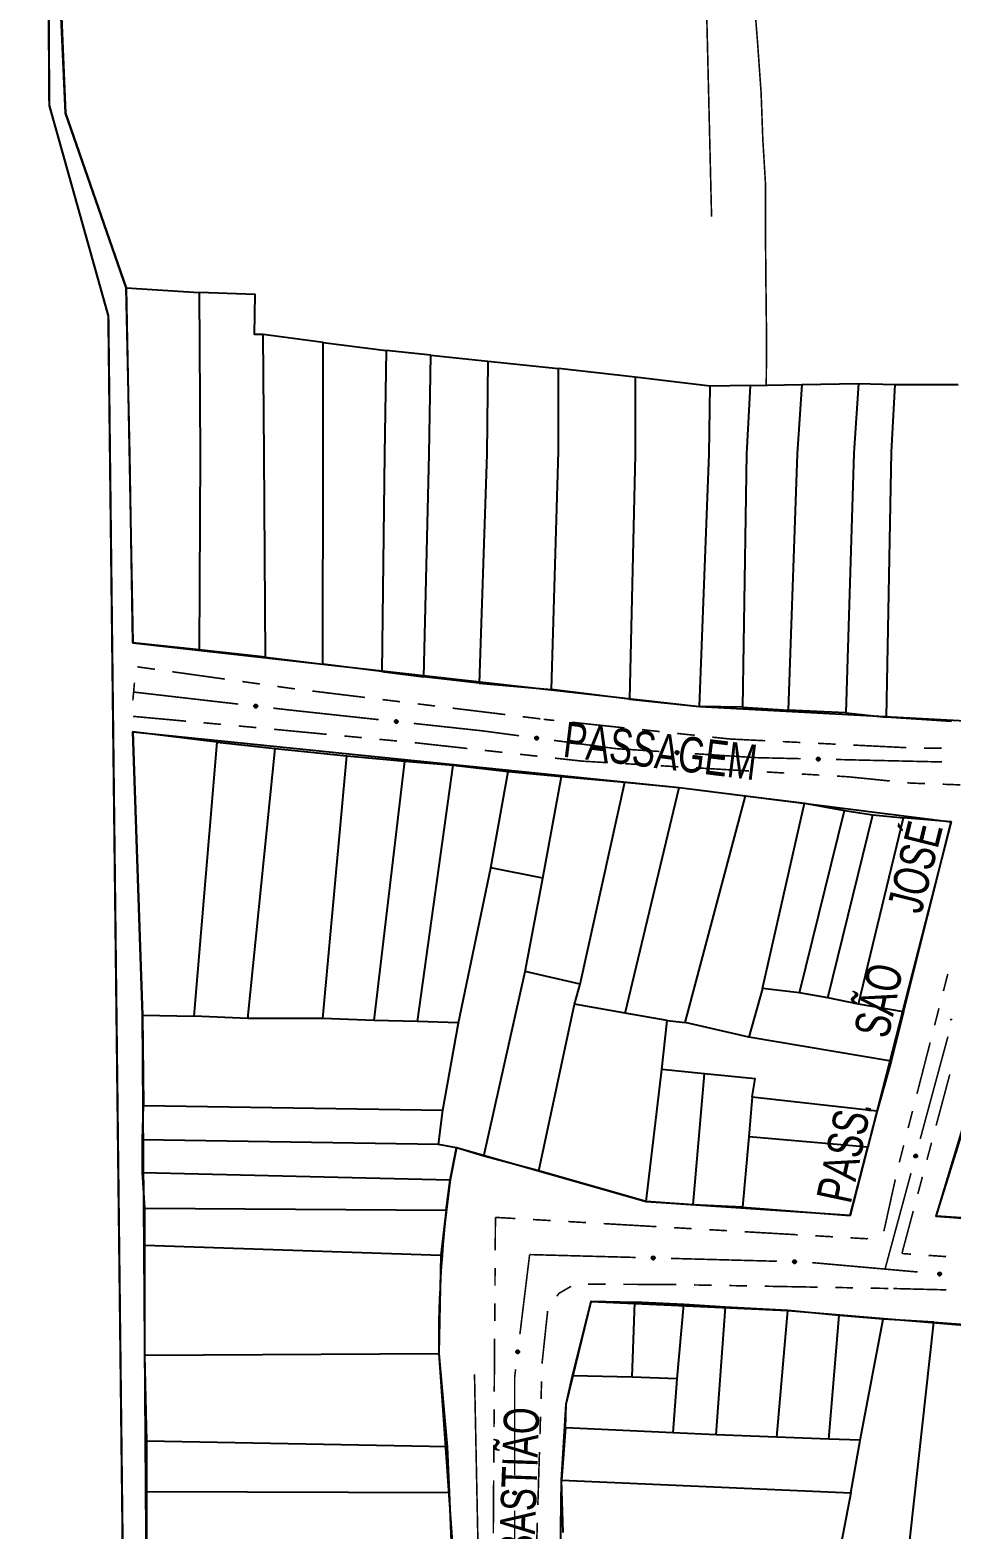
# Model space of a CAD drawing. Extents: x 203614 to 206284, y 4847494 to 4848495.
# Drawn here: x 203613.9 to 203718.2, y 4847838.7 to 4848008.3 of the extents above; entities that cross this region are included whole.
import ezdxf

# ---------------------------------------------------------------- set-up
doc = ezdxf.new("R2010")
doc.units = 0
doc.header["$LTSCALE"] = 1.5
doc.header["$MEASUREMENT"] = 0
doc.linetypes.add('PHANTOMX2', pattern=[5, 2.5, -0.5, 0.5, -0.5, 0.5, -0.5])
for name, color, linetype in [('CD-MALHA-LOTES', 40, 'CONTINUOUS'), ('HD-VALAS-DRENOS', 170, 'CONTINUOUS'), ('LM-LIM-SETOR-FISCAL', 7, 'CONTINUOUS'), ('RU-QUADRAS', 210, 'CONTINUOUS'), ('SV-CAMINHO-TRILHA', 20, 'CONTINUOUS'), ('SV-EIXO-RUA-N-PAV', 6, 'CONTINUOUS'), ('SV-RUA-NAO-PAV-S-GUIA-C-GUIA', 7, 'PHANTOMX2'), ('SV-TXT-RUA-N-PAV-S-GUIA-C-GUIA', 7, 'CONTINUOUS')]:
    doc.layers.add(name, color=color, linetype=linetype)
doc.styles.add('ARIAL', font='ARIAL.TTF')
doc.linetypes.add('Limite', pattern='A,20,-3,[130,ltypeshp.shx,S=6.35,R=0,X=0,Y=0],-3,20', length=46)

msp = doc.modelspace()

# ---------------------------------------------------------------- linework, layer by layer
at = {"layer": 'CD-MALHA-LOTES'}
for points in [[(203624.810936, 4847979.114827), (203617.953262, 4847998.881062), (203616.238844, 4848036.39657), (203615.532907, 4848057.120863), (203614.221881, 4848088.635906), (203613.919337, 4848110.6208), (203614.020185, 4848141.278635), (203614.322729, 4848182.374252), (203615.230362, 4848257.55654), (203619.264288, 4848261.741737), (203730.045969, 4848266.4816)], [(203624.810936, 4847979.114827), (203633.080483, 4847978.560162)], [(203633.080599, 4847938.135951), (203625.57723, 4847938.947126), (203625.214324, 4847960.287456), (203624.810936, 4847979.114827)], [(203640.341549, 4847973.820299), (203639.333068, 4847973.820299), (203639.433916, 4847978.358466), (203633.080483, 4847978.560162)], [(203633.080483, 4847978.560162), (203633.181331, 4847960.287318), (203633.080599, 4847938.135951)], [(203647.098375, 4847972.912666), (203640.341549, 4847973.820299)], [(203640.583968, 4847937.324776), (203640.442397, 4847960.287193), (203640.341549, 4847973.820299)], [(203647.073369, 4847936.513601), (203647.098374, 4847960.287078), (203647.098375, 4847972.912666)], [(203647.098375, 4847972.912666), (203654.258592, 4847972.005033)], [(203654.258592, 4847972.005033), (203654.056896, 4847960.286958), (203653.765563, 4847935.702425)], [(203659.300999, 4847971.500792), (203654.258592, 4847972.005033)], [(203658.531216, 4847935.094044), (203659.099304, 4847960.286871), (203659.300999, 4847971.500792)], [(203659.300999, 4847971.500792), (203665.75528, 4847970.794855)], [(203665.75528, 4847970.794855), (203665.654432, 4847960.286758), (203664.767124, 4847934.384266)], [(203665.75528, 4847970.794855), (203673.772707, 4847969.98807)], [(203672.980272, 4847933.674488), (203673.772707, 4847960.609193), (203673.772707, 4847969.98807)], [(203682.445647, 4847968.979589), (203673.772707, 4847969.98807)], [(203682.445647, 4847968.979589), (203682.445647, 4847960.205801), (203681.8018, 4847932.559122)], [(203690.916891, 4847967.971107), (203682.445647, 4847968.979589)], [(203689.710757, 4847931.747947), (203690.816043, 4847960.306649), (203690.916891, 4847967.971107)], [(203695.455057, 4847968.071955), (203690.916891, 4847967.971107)], [(203695.455057, 4847968.071955), (203695.051665, 4847960.306649), (203694.577807, 4847931.64655)], [(203695.455057, 4847968.071955), (203701.304249, 4847968.172804)], [(203701.304249, 4847968.172804), (203700.800009, 4847960.306649), (203699.749048, 4847931.34236)], [(203701.304249, 4847968.172804), (203707.708106, 4847968.273652)], [(203707.708106, 4847968.273652), (203707.203866, 4847960.407497), (203706.289147, 4847931.038169)], [(203707.708106, 4847968.273652), (203711.84288, 4847968.172804)], [(203711.84288, 4847968.172804), (203711.439487, 4847960.508345), (203710.852007, 4847930.531185)], [(203711.84288, 4847968.172804), (203719.003098, 4847968.172804)], [(203640.583968, 4847937.324776), (203633.080599, 4847938.135951)], [(203640.583968, 4847937.324776), (203647.073369, 4847936.513601)], [(203653.765563, 4847935.702425), (203647.073369, 4847936.513601)], [(203653.765563, 4847935.702425), (203658.531216, 4847935.094044)], [(203664.767124, 4847934.384266), (203658.531216, 4847935.094044)], [(203664.767124, 4847934.384266), (203672.980272, 4847933.674488)], [(203681.8018, 4847932.559122), (203672.980272, 4847933.674488)], [(203681.8018, 4847932.559122), (203689.710757, 4847931.747947)], [(203694.577807, 4847931.64655), (203689.710757, 4847931.747947)], [(203694.577807, 4847931.64655), (203699.749048, 4847931.34236)], [(203706.289147, 4847931.038169), (203699.749048, 4847931.34236)], [(203706.289147, 4847931.038169), (203710.852007, 4847930.531185)], [(203718.253979, 4847930.0242), (203710.852007, 4847930.531185)], [(203635.123417, 4847927.68655), (203625.581398, 4847928.867387), (203626.667393, 4847896.809383)], [(203632.511737, 4847896.69111), (203635.123417, 4847927.68655)], [(203635.123417, 4847927.68655), (203641.683624, 4847926.975663)], [(203638.594671, 4847896.454319), (203641.683624, 4847926.975663)], [(203641.683624, 4847926.975663), (203649.794406, 4847926.146315)], [(203647.062937, 4847896.45469), (203649.794406, 4847926.146315)], [(203649.794406, 4847926.146315), (203656.354566, 4847925.553958)], [(203652.888783, 4847896.201202), (203656.354566, 4847925.553958)], [(203656.354566, 4847925.553958), (203661.83702, 4847925.095126)], [(203657.797501, 4847896.099573), (203661.83702, 4847925.095126)], [(203661.83702, 4847925.095126), (203668.059578, 4847924.381595)], [(203666.113798, 4847913.478934), (203668.059578, 4847924.381595)], [(203668.059578, 4847924.381595), (203674.106474, 4847923.834175)], [(203671.988503, 4847912.299864), (203674.106474, 4847923.834175)], [(203674.106474, 4847923.834175), (203681.283221, 4847923.18447)], [(203676.206085, 4847900.329871), (203681.283221, 4847923.18447)], [(203681.283221, 4847923.18447), (203687.425931, 4847922.592094)], [(203681.293584, 4847897.048833), (203687.425931, 4847922.592094)], [(203687.425931, 4847922.592094), (203694.940403, 4847921.644191)], [(203688.086636, 4847895.977206), (203694.940403, 4847921.644191)], [(203694.940403, 4847921.644191), (203701.619928, 4847920.814781)], [(203696.857392, 4847899.834945), (203701.619928, 4847920.814781)], [(203701.032078, 4847899.361012), (203706.152569, 4847919.985277)], [(203701.619928, 4847920.814781), (203706.152569, 4847919.985277)], [(203704.25264, 4847898.768509), (203709.367155, 4847919.4954)], [(203706.152569, 4847919.985277), (203709.367155, 4847919.4954)], [(203709.367155, 4847919.4954), (203712.808767, 4847919.141752)], [(203707.712616, 4847898.048845), (203712.808767, 4847919.141752)], [(203712.817465, 4847897.206255), (203718.199494, 4847918.681986), (203712.808767, 4847919.141752)], [(203662.446746, 4847895.936673), (203666.113798, 4847913.478934)], [(203671.988503, 4847912.299864), (203666.113798, 4847913.478934)], [(203669.975273, 4847901.744791), (203671.988503, 4847912.299864)], [(203665.296028, 4847880.870484), (203669.975273, 4847901.744791)], [(203676.206085, 4847900.329871), (203669.975273, 4847901.744791)], [(203675.568159, 4847898.056079), (203676.206085, 4847900.329871)], [(203696.857392, 4847899.834945), (203695.310891, 4847894.320899)], [(203701.032078, 4847899.361012), (203696.857392, 4847899.834945)], [(203704.25264, 4847898.768509), (203701.032078, 4847899.361012)], [(203671.526934, 4847879.219698), (203675.568159, 4847898.056079)], [(203681.293584, 4847897.048833), (203675.568159, 4847898.056079)], [(203707.712616, 4847898.048845), (203704.25264, 4847898.768509)], [(203712.817465, 4847897.206255), (203707.712616, 4847898.048845)], [(203626.667393, 4847896.809383), (203626.790707, 4847886.615898)], [(203626.667393, 4847896.809383), (203632.511737, 4847896.69111)], [(203638.594671, 4847896.454319), (203632.511737, 4847896.69111)], [(203647.062937, 4847896.45469), (203638.594671, 4847896.454319)], [(203652.888783, 4847896.201202), (203647.062937, 4847896.45469)], [(203657.797501, 4847896.099573), (203652.888783, 4847896.201202)], [(203662.446746, 4847895.936673), (203657.797501, 4847896.099573)], [(203660.663985, 4847886.084), (203662.446746, 4847895.936673)], [(203686.057452, 4847896.202655), (203681.293584, 4847897.048833)], [(203685.474006, 4847890.671514), (203686.057452, 4847896.202655)], [(203686.057452, 4847896.202655), (203688.086636, 4847895.977206)], [(203695.310891, 4847894.320899), (203688.086636, 4847895.977206)], [(203712.817465, 4847897.206255), (203711.411765, 4847891.597819)], [(203732.984853, 4847872.812012), (203716.511824, 4847874.045232), (203723.135474, 4847895.95772)], [(203711.411765, 4847891.597819), (203695.310891, 4847894.320899)], [(203683.688404, 4847875.719222), (203685.474006, 4847890.671514)], [(203690.282215, 4847890.183694), (203685.474006, 4847890.671514)], [(203711.411765, 4847891.597819), (203709.855121, 4847886.002511)], [(203688.98968, 4847875.365689), (203690.282215, 4847890.183694)], [(203695.67078, 4847887.576091), (203696.028472, 4847889.598856), (203690.282215, 4847890.183694)], [(203695.67078, 4847887.576091), (203695.313515, 4847883.063029)], [(203695.67078, 4847887.576091), (203709.855121, 4847886.002511)], [(203626.672986, 4847882.704436), (203626.790707, 4847886.615898)], [(203626.790707, 4847886.615898), (203660.663985, 4847886.084)], [(203660.188451, 4847882.172524), (203660.663985, 4847886.084)], [(203709.855121, 4847886.002511), (203708.789693, 4847881.875988)], [(203660.188451, 4847882.172524), (203626.672986, 4847882.704436)], [(203626.674443, 4847879.030039), (203626.672986, 4847882.704436)], [(203662.214202, 4847881.815954), (203660.188451, 4847882.172524)], [(203695.313515, 4847883.063029), (203694.604079, 4847875.112058)], [(203708.789693, 4847881.875988), (203695.313515, 4847883.063029)], [(203661.50201, 4847878.201861), (203662.214202, 4847881.815954)], [(203665.296028, 4847880.870484), (203662.214202, 4847881.815954)], [(203671.526934, 4847879.219698), (203665.296028, 4847880.870484)], [(203694.604079, 4847875.112058), (203706.770727, 4847874.161995), (203708.789693, 4847881.875988)], [(203626.674443, 4847879.030039), (203661.50201, 4847878.201861)], [(203626.908154, 4847874.972164), (203626.674443, 4847879.030039)], [(203683.688404, 4847875.719222), (203671.526934, 4847879.219698)], [(203661.026288, 4847874.737792), (203661.50201, 4847878.201861)], [(203688.98968, 4847875.365689), (203683.688404, 4847875.719222)], [(203694.604079, 4847875.112058), (203688.98968, 4847875.365689)], [(203626.908154, 4847874.972164), (203661.026288, 4847874.737792)], [(203626.909814, 4847870.78555), (203626.908154, 4847874.972164)], [(203661.026288, 4847874.737792), (203660.434941, 4847869.666657)], [(203626.909814, 4847870.78555), (203660.434941, 4847869.666657)], [(203626.921187, 4847858.346745), (203626.909814, 4847870.78555)], [(203660.434941, 4847869.666657), (203660.197827, 4847858.525995)], [(203675.350555, 4847855.995661), (203677.454206, 4847864.442675), (203682.386538, 4847864.347714)], [(203682.097951, 4847855.86947), (203682.386538, 4847864.347714)], [(203687.968938, 4847864.066055), (203682.386538, 4847864.347714)], [(203687.200893, 4847855.692794), (203687.968938, 4847864.066055)], [(203692.656577, 4847863.771429), (203687.968938, 4847864.066055)], [(203691.594262, 4847849.324616), (203692.656577, 4847863.771429)], [(203699.721777, 4847863.396708), (203692.656577, 4847863.771429)], [(203698.477299, 4847849.089052), (203699.721777, 4847863.396708)], [(203705.540196, 4847862.825903), (203699.721777, 4847863.396708)], [(203704.350102, 4847848.856066), (203705.540196, 4847862.825903)], [(203710.518287, 4847862.425794), (203705.540196, 4847862.825903)], [(203707.930679, 4847848.722609), (203710.518287, 4847862.425794)], [(203716.243089, 4847862.088753), (203710.518287, 4847862.425794)], [(203712.725495, 4847829.866633), (203716.243089, 4847862.088753)], [(203716.243089, 4847862.088753), (203723.80936, 4847861.518025)], [(203626.921187, 4847858.346745), (203660.197827, 4847858.525995)], [(203660.197827, 4847858.525995), (203661.155878, 4847847.972008)], [(203627.161039, 4847848.622986), (203626.921187, 4847858.346745)], [(203674.538818, 4847850.118472), (203674.633524, 4847852.807214), (203675.350555, 4847855.995661)], [(203682.097951, 4847855.86947), (203675.350555, 4847855.995661)], [(203687.200893, 4847855.692794), (203682.097951, 4847855.86947)], [(203686.728639, 4847849.560269), (203687.200893, 4847855.692794)], [(203674.538818, 4847850.118472), (203674.11018, 4847844.217505)], [(203686.728639, 4847849.560269), (203674.538818, 4847850.118472)], [(203627.163291, 4847842.943135), (203627.161039, 4847848.622986)], [(203661.155878, 4847847.972008), (203627.161039, 4847848.622986)], [(203691.594262, 4847849.324616), (203686.728639, 4847849.560269)], [(203698.477299, 4847849.089052), (203691.594262, 4847849.324616)], [(203704.350102, 4847848.856066), (203698.477299, 4847849.089052)], [(203707.930679, 4847848.722609), (203704.350102, 4847848.856066)], [(203706.841081, 4847842.767495), (203707.930679, 4847848.722609)], [(203661.155878, 4847847.972008), (203661.396768, 4847842.820959)], [(203674.272604, 4847838.297143), (203674.11018, 4847844.217505)], [(203674.11018, 4847844.217505), (203706.841081, 4847842.767495)], [(203627.163291, 4847842.943135), (203661.396768, 4847842.820959)], [(203627.166351, 4847836.830541), (203627.163291, 4847842.943135)], [(203661.396768, 4847842.820959), (203661.636393, 4847836.296804)], [(203706.841081, 4847842.767495), (203705.77554, 4847837.067035)]]:
    msp.add_lwpolyline(points, dxfattribs=at)
at = {"layer": 'HD-VALAS-DRENOS', "const_width": 0.18, "flags": 128}
for points in [[(203685.71, 4848178.7), (203687.58, 4848127.41), (203690.38, 4848073.68), (203689.85, 4848050.67), (203690.32, 4848027.21), (203690.56, 4848009.28), (203691.09, 4847987.16)], [(203664.25, 4847856.2), (203664.92, 4847823.21), (203665.67, 4847804.87), (203666.81, 4847789.01), (203666.44, 4847774.6), (203665.24, 4847767.74), (203665.99, 4847754.28), (203666.49, 4847739.64)]]:
    msp.add_lwpolyline(points, dxfattribs=at)
at = {"layer": 'LM-LIM-SETOR-FISCAL', "linetype": 'Limite', "ltscale": 0.1, "const_width": 0.25}
msp.add_lwpolyline([(203614.41, 4848259.31), (203616.108988, 4847999.745013), (203622.795286, 4847975.92471), (203627.32, 4847587.17), (203711.22, 4847527.29), (203768.018456, 4847519.600845), (203780.140347, 4847567.972109), (203895, 4847552.65), (203896.209966, 4847543.60772), (203966.249059, 4847540.902424), (203966.717378, 4847550.891452), (204221.1, 4847542.54), (204302.25, 4847551.62)], dxfattribs=at)
at = {"layer": 'RU-QUADRAS', "linetype": 'Continuous'}
msp.add_lwpolyline([(203614.22, 4848088.64), (203617.95, 4847998.88), (203624.81, 4847979.11), (203625.58, 4847938.95), (203689.71, 4847931.75), (203731.03, 4847929.52, 0.0136883767)], format="xyb", dxfattribs=at)
at = {"layer": 'RU-QUADRAS', "color": 6, "linetype": 'Continuous'}
for points in [[(203625.58, 4847928.87), (203687.43, 4847922.59), (203718.2, 4847918.68), (203706.77, 4847874.17), (203683.69, 4847875.71), (203662.22, 4847881.82), (203661.5, 4847878.2, 0.0361302235), (203660.2, 4847858.53), (203663.44, 4847812.66, 0.0281599632), (203664.64, 4847788.59), (203661.68, 4847731.94), (203660.38, 4847689.09), (203658.37, 4847664.61), (203664.23, 4847604.16), (203632.87, 4847602.03), (203629.49, 4847688.79), (203628.64, 4847732.35), (203627.68, 4847752.92), (203626.67, 4847896.81)], [(203716.52, 4847874.06, 0.0130958613), (203729.94, 4847920.84, 0.0211537775), (203758.43, 4847917.55), (203777.58, 4847914.69), (203770.19, 4847869.82), (203756.48, 4847871.45)], [(203673.69, 4847814.52), (203674.11, 4847844.22), (203674.63, 4847852.81), (203677.45, 4847864.44), (203699.72, 4847863.4), (203754.51, 4847858.85), (203769.45, 4847858.09, 0.0142355536), (203770.14, 4847803.27), (203731.54, 4847799.65), (203720.19, 4847799.37), (203675.57, 4847791.94, -0.0440657919)]]:
    msp.add_lwpolyline(points, format="xyb", close=True, dxfattribs=at)
at = {"layer": 'SV-CAMINHO-TRILHA', "const_width": 0.18, "flags": 128}
msp.add_lwpolyline([(203695.82, 4848012.83), (203696.26, 4848007.37), (203696.7, 4848001.16), (203696.89, 4847995.94), (203697.2, 4847990.79), (203697.2, 4847984.49), (203697.25, 4847979.06), (203697.32, 4847973.07), (203697.28, 4847968.04)], dxfattribs=at)
at = {"layer": 'SV-EIXO-RUA-N-PAV', "const_width": 0.18, "flags": 128}
for points in [[(203625.58, 4847933.38), (203637.501382, 4847932.008633)], [(203641.475176, 4847931.551511), (203642.468625, 4847931.43723)], [(203642.468625, 4847931.43723), (203643.14, 4847931.36)], [(203643.14, 4847931.36), (203653.404538, 4847930.25171)], [(203657.381424, 4847929.822315), (203664.340974, 4847929.070873)], [(203664.340974, 4847929.070873), (203665.09, 4847928.99)], [(203665.09, 4847928.99), (203669.299562, 4847928.430203)], [(203673.264656, 4847927.902916), (203680.20357, 4847926.980163)], [(203680.20357, 4847926.980163), (203680.28, 4847926.97)], [(203680.28, 4847926.97), (203685.19276, 4847926.654246)], [(203689.184524, 4847926.397686), (203695.172169, 4847926.012846)], [(203695.172169, 4847926.012846), (203696.15, 4847925.95)], [(203696.15, 4847925.95), (203701.168816, 4847925.834207)], [(203705.167752, 4847925.741944), (203717.16456, 4847925.465157)], [(203717.849213, 4847894.391536), (203714.713917, 4847882.808361)], [(203713.668819, 4847878.947303), (203710.794798, 4847868.329394)], [(203669.389552, 4847860.718049), (203670.480438, 4847869.651692)], [(203670.480438, 4847869.651692), (203670.49, 4847869.73)], [(203670.49, 4847869.73), (203682.485662, 4847869.407349)], [(203686.484215, 4847869.299798), (203698.479877, 4847868.977147)], [(203702.47573, 4847868.822879), (203714.428679, 4847867.761268)], [(203710.794798, 4847868.329394), (203710.73, 4847868.09)], [(203668.8, 4847855.89), (203668.904714, 4847856.747541)], [(203668.8, 4847855.753911), (203668.8, 4847855.89)], [(203668.8, 4847844.753911), (203668.8, 4847855.753911)], [(203668.8, 4847828.753911), (203668.8, 4847840.753911)]]:
    msp.add_lwpolyline(points, dxfattribs=at)
at = {"layer": 'SV-EIXO-RUA-N-PAV', "flags": 128}
for points in [[(203639.35812, 4847931.905851), (203639.395995, 4847931.936796), (203639.434873, 4847931.955646), (203639.471826, 4847931.962035), (203639.505951, 4847931.959166), (203639.540533, 4847931.952299), (203639.573871, 4847931.937684), (203639.60728, 4847931.913266), (203639.638588, 4847931.87549), (203639.655281, 4847931.834393), (203639.663483, 4847931.798501), (203639.66254, 4847931.762744), (203639.655306, 4847931.729262), (203639.638979, 4847931.695134), (203639.613903, 4847931.661519), (203639.575157, 4847931.630957), (203639.536914, 4847931.612738), (203639.50101, 4847931.607497), (203639.465069, 4847931.608672), (203639.429848, 4847931.616106), (203639.397205, 4847931.630642), (203639.363406, 4847931.65595), (203639.333748, 4847931.694592), (203639.315141, 4847931.732527), (203639.309397, 4847931.768348), (203639.311351, 4847931.803707), (203639.317816, 4847931.838476), (203639.331113, 4847931.8726), (203639.35812, 4847931.905851)], [(203655.261948, 4847930.161881), (203655.299606, 4847930.193089), (203655.338352, 4847930.21221), (203655.375259, 4847930.218856), (203655.409404, 4847930.216226), (203655.444033, 4847930.2096), (203655.477472, 4847930.195217), (203655.51105, 4847930.171033), (203655.542621, 4847930.133477), (203655.5596, 4847930.092497), (203655.568052, 4847930.056663), (203655.567359, 4847930.020901), (203655.560358, 4847929.987368), (203655.54427, 4847929.953128), (203655.519429, 4847929.919339), (203655.480897, 4847929.888507), (203655.442782, 4847929.870022), (203655.406915, 4847929.86453), (203655.370967, 4847929.865455), (203655.335695, 4847929.872643), (203655.302951, 4847929.88695), (203655.268976, 4847929.912022), (203655.239049, 4847929.950457), (203655.220179, 4847929.988261), (203655.214185, 4847930.024042), (203655.215892, 4847930.059413), (203655.222115, 4847930.094226), (203655.235173, 4847930.128442), (203655.261948, 4847930.161881)], [(203671.154193, 4847928.294619), (203671.192609, 4847928.32489), (203671.231815, 4847928.34305), (203671.268874, 4847928.348785), (203671.302944, 4847928.345313), (203671.337399, 4847928.337836), (203671.370473, 4847928.322633), (203671.403445, 4847928.297629), (203671.434081, 4847928.259306), (203671.450044, 4847928.21792), (203671.457611, 4847928.181889), (203671.456036, 4847928.146154), (203671.448212, 4847928.112805), (203671.431284, 4847928.078971), (203671.405618, 4847928.045805), (203671.366337, 4847928.015932), (203671.327779, 4847927.998392), (203671.291788, 4847927.993786), (203671.255873, 4847927.995596), (203671.220788, 4847928.003652), (203671.188408, 4847928.018762), (203671.155061, 4847928.044664), (203671.126091, 4847928.083824), (203671.108157, 4847928.122082), (203671.103047, 4847928.157999), (203671.105626, 4847928.193318), (203671.112705, 4847928.227967), (203671.126603, 4847928.26185), (203671.154193, 4847928.294619)], [(203687.052318, 4847926.645035), (203687.088587, 4847926.677846), (203687.126468, 4847926.698629), (203687.163052, 4847926.70687), (203687.197279, 4847926.705722), (203687.232163, 4847926.700604), (203687.266194, 4847926.687685), (203687.300789, 4847926.664979), (203687.333958, 4847926.628827), (203687.352698, 4847926.588623), (203687.362696, 4847926.553188), (203687.363554, 4847926.51743), (203687.358015, 4847926.483625), (203687.343426, 4847926.448719), (203687.320073, 4847926.413885), (203687.282914, 4847926.381412), (203687.245637, 4847926.361291), (203687.210042, 4847926.35425), (203687.174087, 4847926.353615), (203687.138536, 4847926.359267), (203687.105204, 4847926.372141), (203687.070174, 4847926.395717), (203687.038608, 4847926.432818), (203687.018116, 4847926.469768), (203687.010577, 4847926.505255), (203687.010748, 4847926.540667), (203687.015456, 4847926.575717), (203687.027019, 4847926.610467), (203687.052318, 4847926.645035)], [(203703.027181, 4847925.901441), (203703.062071, 4847925.935715), (203703.099066, 4847925.958038), (203703.13528, 4847925.967775), (203703.169525, 4847925.968036), (203703.204589, 4847925.964356), (203703.239123, 4847925.952846), (203703.274622, 4847925.931582), (203703.30925, 4847925.896824), (203703.329626, 4847925.857423), (203703.341072, 4847925.82243), (203703.343399, 4847925.786737), (203703.339254, 4847925.752733), (203703.326112, 4847925.717257), (203703.304212, 4847925.681493), (203703.268418, 4847925.647519), (203703.232, 4847925.625883), (203703.196724, 4847925.617385), (203703.160826, 4847925.615272), (203703.125073, 4847925.619458), (203703.091239, 4847925.630952), (203703.05527, 4847925.653067), (203703.022206, 4847925.688839), (203703.000212, 4847925.724916), (203702.991221, 4847925.760063), (203702.989936, 4847925.795452), (203702.9932, 4847925.830666), (203703.003324, 4847925.865862), (203703.027181, 4847925.901441)], [(203714.335165, 4847880.987761), (203714.36011, 4847880.945692), (203714.372947, 4847880.904435), (203714.373749, 4847880.866943), (203714.365819, 4847880.833628), (203714.353867, 4847880.800458), (203714.33444, 4847880.769675), (203714.305309, 4847880.740285), (203714.263284, 4847880.714966), (203714.220156, 4847880.704594), (203714.183441, 4847880.701841), (203714.148226, 4847880.70811), (203714.116198, 4847880.72026), (203714.084889, 4847880.741498), (203714.055394, 4847880.771309), (203714.030957, 4847880.814183), (203714.01865, 4847880.854717), (203714.018826, 4847880.891001), (203714.025352, 4847880.926364), (203714.03796, 4847880.960082), (203714.057204, 4847880.990189), (203714.087274, 4847881.019833), (203714.12991, 4847881.043391), (203714.170197, 4847881.056127), (203714.206474, 4847881.056461), (203714.241145, 4847881.049252), (203714.27456, 4847881.037669), (203714.306317, 4847881.019428), (203714.335165, 4847880.987761)], [(203684.34427, 4847869.467477), (203684.37929, 4847869.501618), (203684.41637, 4847869.523799), (203684.452621, 4847869.533398), (203684.486867, 4847869.533527), (203684.521917, 4847869.529713), (203684.556407, 4847869.518072), (203684.591824, 4847869.496672), (203684.626319, 4847869.461782), (203684.646544, 4847869.422304), (203684.657856, 4847869.387267), (203684.660047, 4847869.351565), (203684.655772, 4847869.317578), (203684.642495, 4847869.282152), (203684.620457, 4847869.246472), (203684.584534, 4847869.212635), (203684.548033, 4847869.191139), (203684.512726, 4847869.182775), (203684.47682, 4847869.1808), (203684.441083, 4847869.185122), (203684.407293, 4847869.196745), (203684.371408, 4847869.218998), (203684.338482, 4847869.254896), (203684.316626, 4847869.291057), (203684.307769, 4847869.326238), (203684.30662, 4847869.361631), (203684.310018, 4847869.396833), (203684.320277, 4847869.43199), (203684.34427, 4847869.467477)], [(203700.338485, 4847869.037276), (203700.373506, 4847869.071416), (203700.410586, 4847869.093597), (203700.446837, 4847869.103196), (203700.481083, 4847869.103325), (203700.516133, 4847869.099512), (203700.550622, 4847869.08787), (203700.58604, 4847869.06647), (203700.620534, 4847869.03158), (203700.64076, 4847868.992102), (203700.652072, 4847868.957065), (203700.654263, 4847868.921363), (203700.649987, 4847868.887376), (203700.63671, 4847868.85195), (203700.614673, 4847868.81627), (203700.57875, 4847868.782433), (203700.542249, 4847868.760937), (203700.506941, 4847868.752573), (203700.471035, 4847868.750598), (203700.435298, 4847868.754921), (203700.401509, 4847868.766543), (203700.365624, 4847868.788796), (203700.332697, 4847868.824694), (203700.310842, 4847868.860855), (203700.301984, 4847868.896036), (203700.300836, 4847868.93143), (203700.304233, 4847868.966631), (203700.314492, 4847869.001788), (203700.338485, 4847869.037276)], [(203716.784189, 4847867.659654), (203716.820599, 4847867.692309), (203716.858569, 4847867.712929), (203716.895187, 4847867.721013), (203716.929409, 4847867.719718), (203716.96427, 4847867.71445), (203716.998246, 4847867.701385), (203717.032743, 4847867.678531), (203717.065757, 4847867.642236), (203717.084324, 4847867.601952), (203717.094169, 4847867.566475), (203717.094874, 4847867.530713), (203717.089189, 4847867.496932), (203717.07445, 4847867.462089), (203717.050949, 4847867.427356), (203717.01365, 4847867.395043), (203716.976287, 4847867.375082), (203716.940662, 4847867.368194), (203716.904705, 4847867.367713), (203716.869178, 4847867.373518), (203716.835901, 4847867.386535), (203716.800973, 4847867.410261), (203716.769567, 4847867.447497), (203716.749234, 4847867.484536), (203716.741847, 4847867.520054), (203716.742171, 4847867.555465), (203716.747029, 4847867.590495), (203716.758741, 4847867.625195), (203716.784189, 4847867.659654)], [(203669.020449, 4847858.603517), (203668.98977, 4847858.641606), (203668.971191, 4847858.680616), (203668.96506, 4847858.717612), (203668.968167, 4847858.751717), (203668.975275, 4847858.78625), (203668.990123, 4847858.819485), (203669.014773, 4847858.852722), (203669.052766, 4847858.883766), (203669.093978, 4847858.900172), (203669.129927, 4847858.908123), (203669.165676, 4847858.906931), (203669.199108, 4847858.899464), (203669.233121, 4847858.882899), (203669.266559, 4847858.857589), (203669.296851, 4847858.81863), (203669.314802, 4847858.780262), (203669.319793, 4847858.744322), (203669.318367, 4847858.70839), (203669.310688, 4847858.673221), (203669.295925, 4847858.640681), (203669.270381, 4847858.607059), (203669.231532, 4847858.577671), (203669.193469, 4847858.55933), (203669.157608, 4847858.553836), (203669.122264, 4847858.556036), (203669.087542, 4847858.562744), (203669.053511, 4847858.576279), (203669.020449, 4847858.603517)], [(203668.689919, 4847842.610231), (203668.654849, 4847842.644321), (203668.631679, 4847842.680791), (203668.621109, 4847842.716771), (203668.620059, 4847842.751001), (203668.622929, 4847842.786141), (203668.633639, 4847842.820931), (203668.654079, 4847842.856911), (203668.688029, 4847842.892331), (203668.726949, 4847842.913611), (203668.761669, 4847842.925861), (203668.797299, 4847842.929011), (203668.831389, 4847842.925651), (203668.867159, 4847842.913331), (203668.903419, 4847842.892261), (203668.938209, 4847842.857261), (203668.960679, 4847842.821351), (203668.969989, 4847842.786281), (203668.972929, 4847842.750441), (203668.969569, 4847842.714601), (203668.958859, 4847842.680511), (203668.937579, 4847842.644041), (203668.902579, 4847842.610161), (203668.867019, 4847842.587341), (203668.832089, 4847842.577541), (203668.796739, 4847842.575441), (203668.761459, 4847842.577891), (203668.726039, 4847842.587201), (203668.689919, 4847842.610231)]]:
    msp.add_lwpolyline(points, close=True, dxfattribs=at)
for points in [[(203639.309397, 4847931.768348), (203639.66254, 4847931.762744)], [(203639.311351, 4847931.803707), (203639.663483, 4847931.798501)], [(203639.312905, 4847931.785302), (203639.660966, 4847931.778228)], [(203639.315141, 4847931.732527), (203639.655306, 4847931.729262)], [(203639.315629, 4847931.749277), (203639.655868, 4847931.74585)], [(203639.317816, 4847931.838476), (203639.655281, 4847931.834393)], [(203639.318471, 4847931.821747), (203639.654643, 4847931.818787)], [(203639.326486, 4847931.712317), (203639.642324, 4847931.711696)], [(203639.329148, 4847931.854857), (203639.642431, 4847931.855904)], [(203639.331113, 4847931.8726), (203639.638588, 4847931.87549)], [(203639.333748, 4847931.694592), (203639.638979, 4847931.695134)], [(203639.345246, 4847931.887343), (203639.619218, 4847931.892912)], [(203639.352566, 4847931.676352), (203639.623358, 4847931.678166)], [(203639.35812, 4847931.905851), (203639.60728, 4847931.913266)], [(203639.363406, 4847931.65595), (203639.613903, 4847931.661519)], [(203639.379435, 4847931.921869), (203639.58318, 4847931.925901)], [(203639.386048, 4847931.64503), (203639.58677, 4847931.646664)], [(203639.395995, 4847931.936796), (203639.573871, 4847931.937684)], [(203639.397205, 4847931.630642), (203639.575157, 4847931.630957)], [(203639.41791, 4847931.623509), (203639.549606, 4847931.622095)], [(203639.418111, 4847931.947637), (203639.548295, 4847931.945023)], [(203639.429848, 4847931.616106), (203639.536914, 4847931.612738)], [(203639.434873, 4847931.955646), (203639.540533, 4847931.952299)], [(203655.214185, 4847930.024042), (203655.567359, 4847930.020901)], [(203655.215892, 4847930.059413), (203655.568052, 4847930.056663)], [(203655.217575, 4847930.041019), (203655.565676, 4847930.036373)], [(203655.220179, 4847929.988261), (203655.560358, 4847929.987368)], [(203655.22055, 4847930.005014), (203655.560804, 4847930.00396)], [(203655.222115, 4847930.094226), (203655.5596, 4847930.092497)], [(203655.222887, 4847930.077502), (203655.559071, 4847930.076887)], [(203655.231664, 4847929.96813), (203655.547499, 4847929.969713)], [(203655.233332, 4847930.110686), (203655.5466, 4847930.113917)], [(203655.235173, 4847930.128442), (203655.542621, 4847930.133477)], [(203655.239049, 4847929.950457), (203655.54427, 4847929.953128)], [(203655.249203, 4847930.143283), (203655.523129, 4847930.150763)], [(203655.257995, 4847929.932349), (203655.528768, 4847929.936051)], [(203655.261948, 4847930.161881), (203655.51105, 4847930.171033)], [(203655.268976, 4847929.912022), (203655.519429, 4847929.919339)], [(203655.283151, 4847930.178046), (203655.486863, 4847930.1835)], [(203655.291694, 4847929.901261), (203655.4924, 4847929.904294)], [(203655.299606, 4847930.193089), (203655.477472, 4847930.195217)], [(203655.302951, 4847929.88695), (203655.480897, 4847929.888507)], [(203655.321646, 4847930.204084), (203655.451845, 4847930.202378)], [(203655.323706, 4847929.879963), (203655.455408, 4847929.879467)], [(203655.335695, 4847929.872643), (203655.442782, 4847929.870022)], [(203655.338352, 4847930.21221), (203655.444033, 4847930.2096)], [(203671.103047, 4847928.157999), (203671.456036, 4847928.146154)], [(203671.105626, 4847928.193318), (203671.457611, 4847928.181889)], [(203671.106855, 4847928.174888), (203671.454736, 4847928.161663)], [(203671.108157, 4847928.122082), (203671.448212, 4847928.112805)], [(203671.108941, 4847928.138821), (203671.449066, 4847928.12938)], [(203671.112705, 4847928.227967), (203671.450044, 4847928.21792)], [(203671.113064, 4847928.211229), (203671.449131, 4847928.202328)], [(203671.119143, 4847928.101674), (203671.434921, 4847928.095471)], [(203671.124324, 4847928.244145), (203671.437577, 4847928.239654)], [(203671.126091, 4847928.083824), (203671.431284, 4847928.078971)], [(203671.126603, 4847928.26185), (203671.434081, 4847928.259306)], [(203671.140994, 4847928.276341), (203671.415021, 4847928.277067)], [(203671.144584, 4847928.065254), (203671.415366, 4847928.062282)], [(203671.154193, 4847928.294619), (203671.403445, 4847928.297629)], [(203671.155061, 4847928.044664), (203671.405618, 4847928.045805)], [(203671.175788, 4847928.310257), (203671.379573, 4847928.310688)], [(203671.177507, 4847928.033345), (203671.378226, 4847928.031431)], [(203671.188408, 4847928.018762), (203671.366337, 4847928.015932)], [(203671.192609, 4847928.32489), (203671.370473, 4847928.322633)], [(203671.208984, 4847928.011265), (203671.340634, 4847928.007523)], [(203671.214914, 4847928.335338), (203671.345031, 4847928.330424)], [(203671.220788, 4847928.003652), (203671.327779, 4847927.998392)], [(203671.231815, 4847928.34305), (203671.337399, 4847928.337836)], [(203687.010577, 4847926.505255), (203687.363554, 4847926.51743)], [(203687.010748, 4847926.540667), (203687.362696, 4847926.553188)], [(203687.013227, 4847926.522363), (203687.361203, 4847926.532814)], [(203687.015456, 4847926.575717), (203687.352698, 4847926.588623)], [(203687.016952, 4847926.559042), (203687.352847, 4847926.573004)], [(203687.01776, 4847926.486521), (203687.357741, 4847926.500221)], [(203687.018116, 4847926.469768), (203687.358015, 4847926.483625)], [(203687.025949, 4847926.592647), (203687.338782, 4847926.609459)], [(203687.027019, 4847926.610467), (203687.333958, 4847926.628827)], [(203687.030464, 4847926.450154), (203687.345933, 4847926.465429)], [(203687.038608, 4847926.432818), (203687.343426, 4847926.448719)], [(203687.040392, 4847926.625902), (203687.313736, 4847926.645252)], [(203687.052318, 4847926.645035), (203687.300789, 4847926.664979)], [(203687.058321, 4847926.415547), (203687.328679, 4847926.430987)], [(203687.070174, 4847926.395717), (203687.320073, 4847926.413885)], [(203687.0728, 4847926.662105), (203687.276084, 4847926.676386)], [(203687.088587, 4847926.677846), (203687.266194, 4847926.687685)], [(203687.093337, 4847926.38595), (203687.293722, 4847926.397683)], [(203687.105204, 4847926.372141), (203687.282914, 4847926.381412)], [(203687.11013, 4847926.689787), (203687.240281, 4847926.693728)], [(203687.126242, 4847926.36606), (203687.257841, 4847926.371275)], [(203687.126468, 4847926.698629), (203687.232163, 4847926.700604)], [(203687.138536, 4847926.359267), (203687.245637, 4847926.361291)], [(203702.989936, 4847925.795452), (203703.341072, 4847925.82243)], [(203702.991221, 4847925.760063), (203703.343399, 4847925.786737)], [(203702.993166, 4847925.777266), (203703.340418, 4847925.802012)], [(203702.9932, 4847925.830666), (203703.329626, 4847925.857423)], [(203702.99538, 4847925.814067), (203703.330417, 4847925.841824)], [(203702.999168, 4847925.741641), (203703.338298, 4847925.769303)], [(203703.000212, 4847925.724916), (203703.339254, 4847925.752733)], [(203703.002987, 4847925.848014), (203703.314865, 4847925.87767)], [(203703.003324, 4847925.865862), (203703.30925, 4847925.896824)], [(203703.013356, 4847925.705826), (203703.327931, 4847925.734055)], [(203703.016052, 4847925.881834), (203703.288369, 4847925.912403)], [(203703.022206, 4847925.688839), (203703.326112, 4847925.717257)], [(203703.027181, 4847925.901441), (203703.274622, 4847925.931582)], [(203703.042612, 4847925.672394), (203703.312107, 4847925.698933)], [(203703.046944, 4847925.919338), (203703.249469, 4847925.941963)], [(203703.05527, 4847925.653067), (203703.304212, 4847925.681493)], [(203703.062071, 4847925.935715), (203703.239123, 4847925.952846)], [(203703.078815, 4847925.644261), (203703.278548, 4847925.664221)], [(203703.083105, 4847925.948531), (203703.212983, 4847925.957819)], [(203703.091239, 4847925.630952), (203703.268418, 4847925.647519)], [(203703.099066, 4847925.958038), (203703.204589, 4847925.964356)], [(203703.112509, 4847925.62574), (203703.243784, 4847925.63636)], [(203703.125073, 4847925.619458), (203703.232, 4847925.625883)], [(203718.218353, 4847896.404314), (203718.199043, 4847896.298949)], [(203718.211351, 4847896.258416), (203718.199043, 4847896.298949), (203718.19922, 4847896.335233), (203718.205746, 4847896.370597)], [(203714.03796, 4847880.960082), (203714.01865, 4847880.854717)], [(203714.047062, 4847880.97078), (203714.026007, 4847880.840771)], [(203714.057204, 4847880.990189), (203714.030957, 4847880.814183)], [(203714.073097, 4847880.999074), (203714.044754, 4847880.800356)], [(203714.087274, 4847881.019833), (203714.055394, 4847880.771309)], [(203714.109065, 4847881.027506), (203714.070443, 4847880.759476)], [(203714.12991, 4847881.043391), (203714.084889, 4847880.741498)], [(203714.14852, 4847881.047926), (203714.100767, 4847880.735718)], [(203714.170197, 4847881.056127), (203714.116198, 4847880.72026)], [(203714.186687, 4847881.053145), (203714.132516, 4847880.717229)], [(203714.206474, 4847881.056461), (203714.148226, 4847880.70811)], [(203714.222715, 4847881.050461), (203714.163771, 4847880.707355)], [(203714.241145, 4847881.049252), (203714.183441, 4847880.701841)], [(203714.25792, 4847881.039518), (203714.204819, 4847880.707553)], [(203714.27456, 4847881.037669), (203714.220156, 4847880.704594)], [(203714.289066, 4847881.02402), (203714.243343, 4847880.714089)], [(203714.306317, 4847881.019428), (203714.263284, 4847880.714966)], [(203714.318785, 4847881.003253), (203714.283401, 4847880.731519)], [(203714.335165, 4847880.987761), (203714.305309, 4847880.740285)], [(203714.347822, 4847880.964294), (203714.3214, 4847880.762229)], [(203714.36011, 4847880.945692), (203714.33444, 4847880.769675)], [(203714.367529, 4847880.922205), (203714.345514, 4847880.79387)], [(203714.372947, 4847880.904435), (203714.353867, 4847880.800458)], [(203684.30662, 4847869.361631), (203684.657856, 4847869.387267)], [(203684.307769, 4847869.326238), (203684.660047, 4847869.351565)], [(203684.30978, 4847869.343433), (203684.657124, 4847869.366851)], [(203684.310018, 4847869.396833), (203684.646544, 4847869.422304)], [(203684.312135, 4847869.380226), (203684.647276, 4847869.406702)], [(203684.315646, 4847869.307785), (203684.654879, 4847869.334151)], [(203684.316626, 4847869.291057), (203684.655772, 4847869.317578)], [(203684.319872, 4847869.414143), (203684.631861, 4847869.442607)], [(203684.320277, 4847869.43199), (203684.626319, 4847869.461782)], [(203684.329697, 4847869.271917), (203684.644377, 4847869.298943)], [(203684.333065, 4847869.447913), (203684.605498, 4847869.477441)], [(203684.338482, 4847869.254896), (203684.642495, 4847869.282152)], [(203684.34427, 4847869.467477), (203684.591824, 4847869.496672)], [(203684.358825, 4847869.238373), (203684.628419, 4847869.263882)], [(203684.364101, 4847869.485299), (203684.566711, 4847869.50715)], [(203684.371408, 4847869.218998), (203684.620457, 4847869.246472)], [(203684.37929, 4847869.501618), (203684.556407, 4847869.518072)], [(203684.39492, 4847869.210102), (203684.594728, 4847869.229298)], [(203684.400373, 4847869.514354), (203684.530286, 4847869.523145)], [(203684.407293, 4847869.196745), (203684.584534, 4847869.212635)], [(203684.41637, 4847869.523799), (203684.521917, 4847869.529713)], [(203684.428543, 4847869.191452), (203684.559857, 4847869.20157)], [(203684.441083, 4847869.185122), (203684.548033, 4847869.191139)], [(203700.300836, 4847868.93143), (203700.652072, 4847868.957065)], [(203700.301984, 4847868.896036), (203700.654263, 4847868.921363)], [(203700.303995, 4847868.913232), (203700.651339, 4847868.936649)], [(203700.304233, 4847868.966631), (203700.64076, 4847868.992102)], [(203700.30635, 4847868.950024), (203700.641491, 4847868.9765)], [(203700.309862, 4847868.877583), (203700.649095, 4847868.903949)], [(203700.310842, 4847868.860855), (203700.649987, 4847868.887376)], [(203700.314087, 4847868.983941), (203700.626077, 4847869.012405)], [(203700.314492, 4847869.001788), (203700.620534, 4847869.03158)], [(203700.323912, 4847868.841715), (203700.638593, 4847868.868741)], [(203700.327281, 4847869.017712), (203700.599713, 4847869.047239)], [(203700.332697, 4847868.824694), (203700.63671, 4847868.85195)], [(203700.338485, 4847869.037276), (203700.58604, 4847869.06647)], [(203700.35304, 4847868.808171), (203700.622634, 4847868.83368)], [(203700.358317, 4847869.055097), (203700.560927, 4847869.076948)], [(203700.365624, 4847868.788796), (203700.614673, 4847868.81627)], [(203700.373506, 4847869.071416), (203700.550622, 4847869.08787)], [(203700.389135, 4847868.7799), (203700.588944, 4847868.799096)], [(203700.394589, 4847869.084152), (203700.524502, 4847869.092943)], [(203700.401509, 4847868.766543), (203700.57875, 4847868.782433)], [(203700.410586, 4847869.093597), (203700.516133, 4847869.099512)], [(203700.422759, 4847868.761251), (203700.554073, 4847868.771369)], [(203700.435298, 4847868.754921), (203700.542249, 4847868.760937)], [(203716.741847, 4847867.520054), (203717.094874, 4847867.530713)], [(203716.742171, 4847867.555465), (203717.094169, 4847867.566475)], [(203716.744571, 4847867.537151), (203717.092588, 4847867.546107)], [(203716.747029, 4847867.590495), (203717.084324, 4847867.601952)], [(203716.748454, 4847867.573814), (203717.084406, 4847867.586333)], [(203716.74895, 4847867.50129), (203717.088986, 4847867.513529)], [(203716.749234, 4847867.484536), (203717.089189, 4847867.496932)], [(203716.757594, 4847867.60738), (203717.070497, 4847867.622847)], [(203716.758741, 4847867.625195), (203717.065757, 4847867.642236)], [(203716.761497, 4847867.464869), (203717.077029, 4847867.478788)], [(203716.769567, 4847867.447497), (203717.07445, 4847867.462089)], [(203716.772181, 4847867.640573), (203717.045605, 4847867.658748)], [(203716.784189, 4847867.659654), (203717.032743, 4847867.678531)], [(203716.789205, 4847867.430143), (203717.059627, 4847867.444421)], [(203716.800973, 4847867.410261), (203717.050949, 4847867.427356)], [(203716.804744, 4847867.676636), (203717.008088, 4847867.690043)], [(203716.820599, 4847867.692309), (203716.998246, 4847867.701385)], [(203716.824094, 4847867.400395), (203717.024528, 4847867.411267)], [(203716.835901, 4847867.386535), (203717.01365, 4847867.395043)], [(203716.842193, 4847867.704157), (203716.972359, 4847867.707539)], [(203716.856913, 4847867.380364), (203716.988534, 4847867.385013)], [(203716.858569, 4847867.712929), (203716.96427, 4847867.71445)], [(203716.869178, 4847867.373518), (203716.976287, 4847867.375082)], [(203668.971191, 4847858.680616), (203668.975275, 4847858.78625)], [(203668.979083, 4847858.663798), (203668.982605, 4847858.793961)], [(203668.98977, 4847858.641606), (203668.990123, 4847858.819485)], [(203669.004581, 4847858.624944), (203669.00197, 4847858.828712)], [(203669.020449, 4847858.603517), (203669.014773, 4847858.852722)], [(203669.038867, 4847858.590514), (203669.03521, 4847858.864518)], [(203669.053511, 4847858.576279), (203669.052766, 4847858.883766)], [(203669.07124, 4847858.574189), (203669.072379, 4847858.887472)], [(203669.087542, 4847858.562744), (203669.093978, 4847858.900172)], [(203669.104275, 4847858.563282), (203669.10958, 4847858.899426)], [(203669.122264, 4847858.556036), (203669.129927, 4847858.908123)], [(203669.14068, 4847858.557462), (203669.150182, 4847858.905465)], [(203669.157608, 4847858.553836), (203669.165676, 4847858.906931)], [(203669.176723, 4847858.559934), (203669.182524, 4847858.900141)], [(203669.193469, 4847858.55933), (203669.199108, 4847858.899464)], [(203669.213758, 4847858.570533), (203669.216582, 4847858.88636)], [(203669.231532, 4847858.577671), (203669.233121, 4847858.882899)], [(203669.249904, 4847858.596362), (203669.249979, 4847858.86716)], [(203669.270381, 4847858.607059), (203669.266559, 4847858.857589)], [(203669.281458, 4847858.629624), (203669.281226, 4847858.830353)], [(203669.295925, 4847858.640681), (203669.296851, 4847858.81863)], [(203669.303201, 4847858.661336), (203669.305534, 4847858.793018)], [(203669.310688, 4847858.673221), (203669.314802, 4847858.780262)], [(203668.631679, 4847842.680791), (203668.622929, 4847842.786141)], [(203668.641552, 4847842.665053), (203668.629271, 4847842.794683)], [(203668.654849, 4847842.644321), (203668.633639, 4847842.820931)], [(203668.671571, 4847842.629576), (203668.644281, 4847842.831525)], [(203668.689919, 4847842.610231), (203668.654079, 4847842.856911)], [(203668.709778, 4847842.599556), (203668.672936, 4847842.871096)], [(203668.726039, 4847842.587201), (203668.688029, 4847842.892331)], [(203668.743891, 4847842.587276), (203668.707049, 4847842.898387)], [(203668.761459, 4847842.577891), (203668.726949, 4847842.913611)], [(203668.778004, 4847842.580453), (203668.742526, 4847842.914761)], [(203668.796739, 4847842.575441), (203668.761669, 4847842.925861)], [(203668.814846, 4847842.579088), (203668.782097, 4847842.925677)], [(203668.832089, 4847842.577541), (203668.797299, 4847842.929011)], [(203668.850324, 4847842.585911), (203668.814846, 4847842.924313)], [(203668.867019, 4847842.587341), (203668.831389, 4847842.925651)], [(203668.885801, 4847842.600921), (203668.850324, 4847842.914761)], [(203668.902579, 4847842.610161), (203668.867159, 4847842.913331)], [(203668.91855, 4847842.63094), (203668.885801, 4847842.899751)], [(203668.937579, 4847842.644041), (203668.903419, 4847842.892261)], [(203668.94584, 4847842.667782), (203668.921279, 4847842.867003)], [(203668.958859, 4847842.680511), (203668.938209, 4847842.857261)], [(203668.963579, 4847842.701896), (203668.949934, 4847842.83289)], [(203668.969569, 4847842.714601), (203668.960679, 4847842.821351)]]:
    msp.add_lwpolyline(points, dxfattribs=at)
at = {"layer": 'SV-RUA-NAO-PAV-S-GUIA-C-GUIA', "const_width": 0.18, "flags": 128}
for points in [[(203628.061818, 4847935.948626), (203626.081149, 4847936.22603)], [(203635.98449, 4847934.839007), (203630.042486, 4847935.671221)], [(203625.747793, 4847934.430034), (203625.570243, 4847932.43793)], [(203639.945827, 4847934.284198), (203637.965159, 4847934.561603)], [(203643.76, 4847933.75), (203641.926495, 4847934.006793)], [(203643.907506, 4847933.732004), (203643.76, 4847933.75)], [(203651.848622, 4847932.763147), (203645.892785, 4847933.48979)], [(203655.819179, 4847932.278718), (203653.833901, 4847932.520933)], [(203659.789737, 4847931.79429), (203657.804458, 4847932.036504)], [(203667.730853, 4847930.825432), (203661.775016, 4847931.552075)], [(203625.60414, 4847930.622324), (203631.579425, 4847930.078299)], [(203633.571187, 4847929.896957), (203635.562949, 4847929.715615)], [(203637.554711, 4847929.534273), (203638.550592, 4847929.443602)], [(203670.89, 4847930.44), (203669.716132, 4847930.583218)], [(203671.701524, 4847930.341941), (203670.89, 4847930.44)], [(203672.280767, 4847930.26983), (203672.09, 4847930.29)], [(203672.09, 4847930.29), (203672.892725, 4847930.196348)], [(203673.275224, 4847930.164679), (203672.280767, 4847930.26983)], [(203681.230874, 4847929.323469), (203675.264136, 4847929.954376)], [(203638.550592, 4847929.443602), (203638.7, 4847929.43)], [(203638.7, 4847929.43), (203639.546159, 4847929.349563)], [(203641.537183, 4847929.160294), (203647.510256, 4847928.592487)], [(203649.50128, 4847928.403218), (203651.492304, 4847928.213949)], [(203653.483328, 4847928.02468), (203655.474352, 4847927.835411)], [(203685.208699, 4847928.902864), (203683.219786, 4847929.113167)], [(203689.186524, 4847928.48226), (203687.197611, 4847928.692562)], [(203693.18, 4847928.06), (203691.175436, 4847928.271957)], [(203694.163083, 4847928.011849), (203693.18, 4847928.06)], [(203697.15949, 4847927.86508), (203694.163083, 4847928.011849)], [(203657.465377, 4847927.646142), (203657.53, 4847927.64)], [(203657.53, 4847927.64), (203663.429389, 4847926.990041)], [(203665.41736, 4847926.771018), (203667.405331, 4847926.551995)], [(203669.393302, 4847926.332972), (203671.381273, 4847926.11395)], [(203701.154701, 4847927.669388), (203699.157096, 4847927.767234)], [(203705.149911, 4847927.473696), (203703.152306, 4847927.571542)], [(203713.140331, 4847927.082312), (203707.147516, 4847927.37585)], [(203717.139387, 4847927.017937), (203715.139479, 4847927.037145)], [(203673.369245, 4847925.894927), (203676.351201, 4847925.566393)], [(203676.351201, 4847925.566393), (203676.5, 4847925.55)], [(203676.5, 4847925.55), (203679.345421, 4847925.383291)], [(203681.341998, 4847925.266314), (203683.338574, 4847925.149337)], [(203685.33515, 4847925.032361), (203687.331726, 4847924.915384)], [(203689.328302, 4847924.798408), (203695.318031, 4847924.447478)], [(203697.314607, 4847924.330501), (203699.311183, 4847924.213525)], [(203701.307759, 4847924.096548), (203703.304336, 4847923.979571)], [(203705.300912, 4847923.862595), (203706.2992, 4847923.804106)], [(203706.2992, 4847923.804106), (203706.54, 4847923.79)], [(203706.54, 4847923.79), (203711.274708, 4847923.31188)], [(203713.264588, 4847923.110938), (203713.67, 4847923.07)], [(203713.67, 4847923.07), (203715.261536, 4847923.013867)], [(203717.260293, 4847922.94337), (203719.259051, 4847922.872874)], [(203717.83641, 4847901.476999), (203717.337598, 4847899.5402)], [(203716.838787, 4847897.603402), (203716.339975, 4847895.666604)], [(203715.841164, 4847893.729806), (203714.34473, 4847887.919411)], [(203716.511186, 4847884.320195), (203718.061824, 4847890.116359)], [(203713.845918, 4847885.982613), (203713.347107, 4847884.045815)], [(203712.848296, 4847882.109017), (203712.349484, 4847880.172219)], [(203715.477428, 4847880.456085), (203715.994307, 4847882.38814)], [(203711.889183, 4847878.226225), (203710.59906, 4847872.366568)], [(203714.443669, 4847876.591975), (203714.960548, 4847878.52403)], [(203666.62, 4847873.94), (203666.594755, 4847870.206062)], [(203666.885538, 4847873.924731), (203666.62, 4847873.94)], [(203668.882239, 4847873.809901), (203666.885538, 4847873.924731)], [(203672.875641, 4847873.580243), (203670.87894, 4847873.695072)], [(203712.64, 4847869.85), (203713.92679, 4847874.65992)], [(203676.869042, 4847873.350584), (203674.872342, 4847873.465413)], [(203684.855846, 4847872.891267), (203678.865743, 4847873.235755)], [(203688.849247, 4847872.661608), (203686.852547, 4847872.776437)], [(203692.842649, 4847872.431949), (203690.845948, 4847872.546778)], [(203700.829452, 4847871.972632), (203694.83935, 4847872.31712)], [(203704.822854, 4847871.742973), (203702.826153, 4847871.857802)], [(203708.7, 4847871.52), (203706.819555, 4847871.628144)], [(203708.80796, 4847871.563643), (203708.7, 4847871.52)], [(203712.660878, 4847869.848554), (203712.64, 4847869.85)], [(203713.658483, 4847869.779392), (203712.660878, 4847869.848554)], [(203717.648905, 4847869.502745), (203715.653694, 4847869.641069)], [(203666.581233, 4847868.206108), (203666.567711, 4847866.206154)], [(203673.561115, 4847865.014844), (203673.81, 4847865.34)], [(203673.81, 4847865.34), (203675.184408, 4847866.14048)], [(203677.114321, 4847866.391945), (203679.114291, 4847866.381092)], [(203681.114262, 4847866.370239), (203686.114188, 4847866.343106)], [(203686.114188, 4847866.343106), (203686.69, 4847866.34)], [(203686.69, 4847866.34), (203687.114111, 4847866.332357)], [(203689.113786, 4847866.296319), (203691.113462, 4847866.260281)], [(203693.113137, 4847866.224243), (203695.112812, 4847866.188205)], [(203697.112487, 4847866.152168), (203703.111513, 4847866.044054)], [(203705.111189, 4847866.008016), (203707.110864, 4847865.971978)], [(203709.110539, 4847865.93594), (203711.110214, 4847865.899903)], [(203711.66, 4847865.89), (203717.658158, 4847865.741349)], [(203666.554189, 4847864.206199), (203666.540668, 4847862.206245)], [(203671.91, 4847857.54), (203672.530775, 4847863.352711)], [(203666.527146, 4847860.206291), (203666.486581, 4847854.206428)], [(203671.905351, 4847857.385835), (203671.91, 4847857.54)], [(203671.784774, 4847853.387653), (203671.845062, 4847855.386744)], [(203666.473059, 4847852.206474), (203666.459537, 4847850.206519)], [(203671.664197, 4847849.38947), (203671.724485, 4847851.388562)], [(203666.446015, 4847848.206565), (203666.432493, 4847846.206611)], [(203671.423042, 4847841.393106), (203671.603908, 4847847.390379)], [(203666.418972, 4847844.206657), (203666.378406, 4847838.206794)], [(203671.302465, 4847837.394924), (203671.362754, 4847839.394015)]]:
    msp.add_lwpolyline(points, dxfattribs=at)

# ---------------------------------------------------------------- texts
at = {"layer": 'SV-TXT-RUA-N-PAV-S-GUIA-C-GUIA', "style": 'ARIAL', "width": 0.7}
for s, rotation, p in [('PASSAGEM', 353, (203674.16, 4847926.07, 7.54)), ('JOSÉ', 76, (203714.83, 4847908.15)), ('SÃO', 78, (203711.09, 4847894.05)), ('PASS.', 78, (203706.84, 4847875.36)), ('SEBASTIÃO', 88, (203670.83, 4847830.23))]:
    msp.add_text(s, height=4, rotation=rotation, dxfattribs=at).set_placement(p)

doc.saveas('drawing.dxf')
